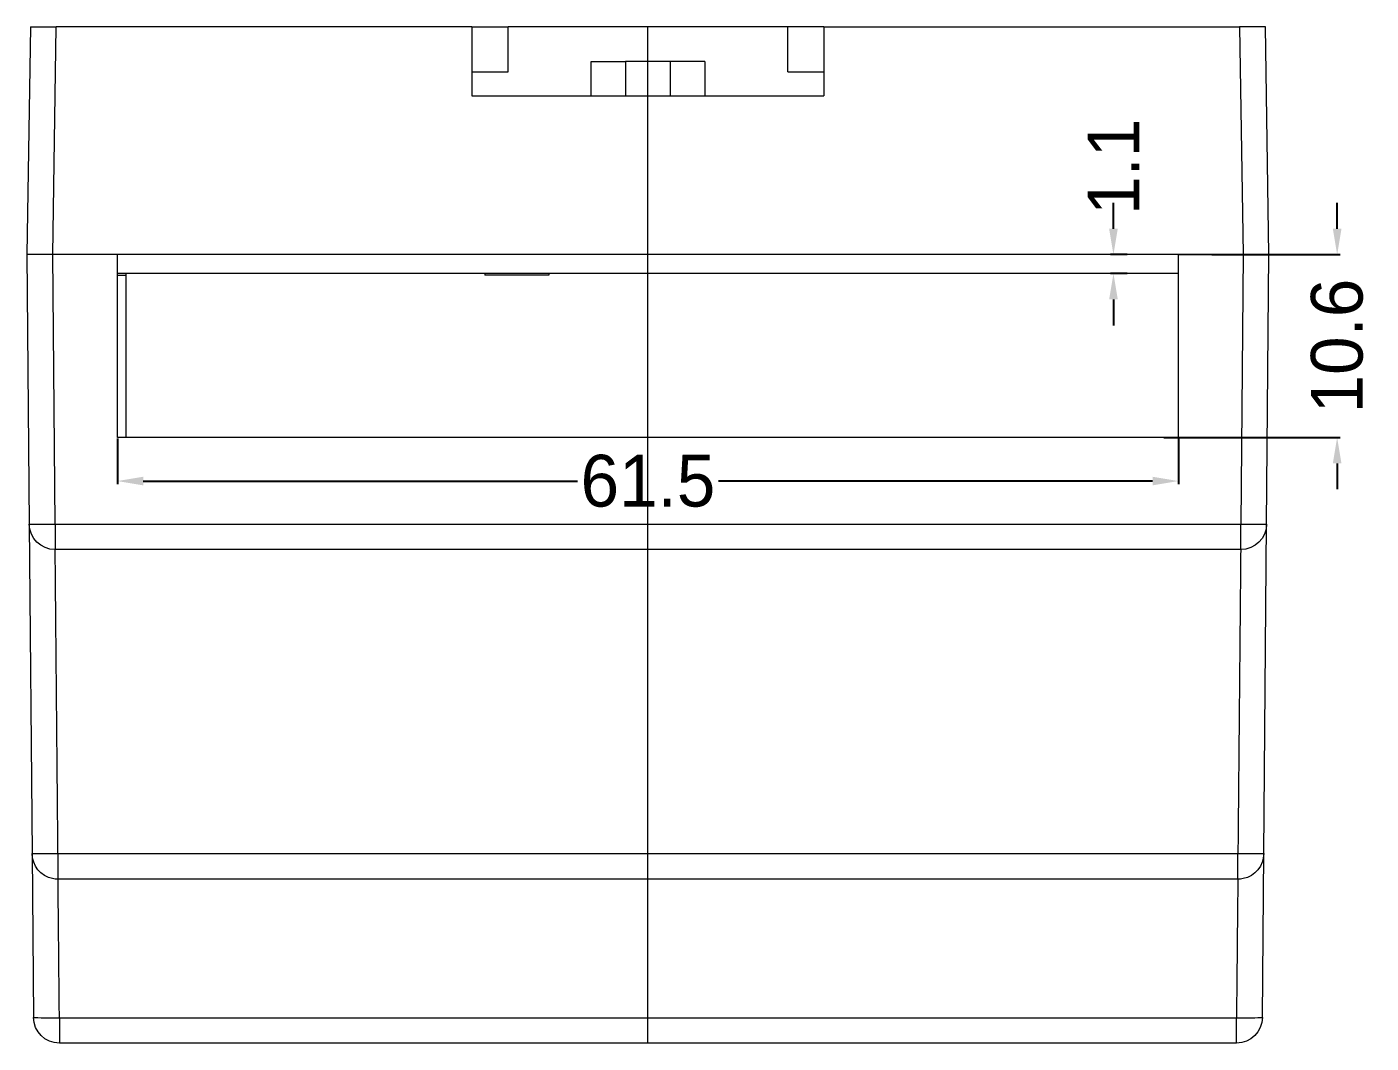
# Model space of a CAD drawing. Header units: millimetres. Extents: x 0 to 857, y 0 to 590.
# Drawn here: x 502.4 to 580.3, y 530.8 to 589.7 of the extents above; entities that cross this region are included whole.
import ezdxf
from ezdxf.lldxf.tags import DXFTag

# ---------------------------------------------------------------- set-up
doc = ezdxf.new("R2010")
doc.units = ezdxf.units.MM
doc.header["$MEASUREMENT"] = 0
doc.layers.get('0').update_dxf_attribs({"linetype": 'CONTINUOUS'})
doc.layers.get('Defpoints').update_dxf_attribs({"linetype": 'CONTINUOUS'})
doc.layers.add('13', color=7, linetype='CONTINUOUS')
doc.layers.add('3', color=7, linetype='CONTINUOUS')
tags = doc.linetypes.add('CENTER', pattern=[47.5, 22, -8.5, 8.5, -8.5]).pattern_tags.tags
tags[10:11] = [DXFTag(74, 4), DXFTag(75, 0), DXFTag(340, '0'), DXFTag(46, 0.0), DXFTag(50, 0.0), DXFTag(44, 0.0), DXFTag(45, 0.0)]
tags[8:9] = [DXFTag(74, 4), DXFTag(75, 0), DXFTag(340, '0'), DXFTag(46, 0.0), DXFTag(50, 0.0), DXFTag(44, 0.0), DXFTag(45, 0.0)]
tags[6:7] = [DXFTag(74, 4), DXFTag(75, 0), DXFTag(340, '0'), DXFTag(46, 0.0), DXFTag(50, 0.0), DXFTag(44, 0.0), DXFTag(45, 0.0)]
tags[4:5] = [DXFTag(74, 4), DXFTag(75, 0), DXFTag(340, '0'), DXFTag(46, 0.0), DXFTag(50, 0.0), DXFTag(44, 0.0), DXFTag(45, 0.0)]
doc.dimstyles.get("Standard").update_dxf_attribs({"dimtxt": 3, "dimasz": 1.5, "dimexe": 0.18, "dimexo": 0.0625, "dimgap": 0.09, "dimtad": 0, "dimdec": 1, "dimzin": 0, "dimdsep": 46, "dimtxsty": 'Standard', "dimcen": 0.09, "dimclrd": 3, "dimclre": 3, "dimclrt": 3, "dimadec": 0, "dimazin": 0, "dimtfac": 1, "dimtdec": 4, "dimtofl": 0, "dimtmove": 0, "dimatfit": 3, "dimfxl": 1, "dimtolj": 1, "dimtzin": 0, "dimarcsym": 0})

# ---------------------------------------------------------------- blocks, each defined once
blk = doc.blocks.new('*D38')
at = {"color": 3, "lineweight": -2}
for p, q in [((507.655, 565.848), (507.655, 563.207)), ((569.155, 565.848), (569.155, 563.207)), ((509.155, 563.387), (534.315, 563.387)), ((567.655, 563.387), (542.495, 563.387))]:
    blk.add_line(p, q, dxfattribs=at)
at = {"color": 3, "lineweight": 18}
for points in [[(509.155, 563.637), (509.155, 563.137), (507.655, 563.387)], [(567.655, 563.637), (567.655, 563.137), (569.155, 563.387)]]:
    blk.add_solid(points, dxfattribs=at)
at = {"layer": 'Defpoints', "color": 0, "lineweight": 18}
for p in [(507.655, 565.911), (569.155, 565.911), (569.155, 563.387)]:
    blk.add_point(p, dxfattribs=at)
at = {"color": 3, "lineweight": 18, "insert": (538.405, 563.387), "char_height": 3, "attachment_point": 5}
blk.add_mtext('\\A1;61.5', dxfattribs=at)
blk = doc.blocks.new('*D39')
at = {"color": 3, "lineweight": -2}
for p, q in [((578.356, 578.011), (578.356, 579.511)), ((571.093, 576.511), (578.536, 576.511)), ((568.319, 565.911), (578.536, 565.911)), ((578.356, 564.411), (578.356, 562.911))]:
    blk.add_line(p, q, dxfattribs=at)
at = {"color": 3, "lineweight": 18}
for points in [[(578.106, 578.011), (578.606, 578.011), (578.356, 576.511)], [(578.106, 564.411), (578.606, 564.411), (578.356, 565.911)]]:
    blk.add_solid(points, dxfattribs=at)
at = {"layer": 'Defpoints', "color": 0, "lineweight": 18}
for p in [(571.031, 576.511), (578.356, 576.511), (568.257, 565.911)]:
    blk.add_point(p, dxfattribs=at)
at = {"color": 3, "lineweight": 18, "insert": (578.356, 571.211), "char_height": 3, "attachment_point": 5, "rotation": 90}
blk.add_mtext('\\A1;10.6', dxfattribs=at)
blk = doc.blocks.new('*D40')
at = {"color": 3, "lineweight": -2}
for p, q in [((565.39, 578.011), (565.39, 579.511)), ((566.189, 576.511), (565.21, 576.511)), ((566.189, 575.411), (565.21, 575.411)), ((565.39, 573.911), (565.39, 572.411))]:
    blk.add_line(p, q, dxfattribs=at)
at = {"color": 3, "lineweight": 18}
for points in [[(565.14, 578.011), (565.64, 578.011), (565.39, 576.511)], [(565.14, 573.911), (565.64, 573.911), (565.39, 575.411)]]:
    blk.add_solid(points, dxfattribs=at)
at = {"layer": 'Defpoints', "color": 0, "lineweight": 18}
for p in [(565.39, 576.511), (566.251, 576.511), (566.251, 575.411)]:
    blk.add_point(p, dxfattribs=at)
at = {"color": 3, "lineweight": 18, "insert": (565.39, 581.601), "char_height": 3, "attachment_point": 5, "rotation": 90}
blk.add_mtext('\\A1;1.1', dxfattribs=at)

msp = doc.modelspace()

# ---------------------------------------------------------------- linework, layer by layer
at = {"layer": '13', "color": 7, "linetype": 'Continuous', "lineweight": 18}
for p, q in [((502.608, 589.711), (502.405, 576.511)), ((502.608, 589.711), (504.108, 589.711)), ((521.405, 589.711), (504.108, 589.711)), ((528.205, 589.711), (521.405, 589.711)), ((528.205, 589.711), (528.205, 585.711)), ((528.205, 589.711), (530.305, 589.711)), ((530.305, 587.111), (530.305, 589.711)), ((546.505, 589.711), (530.306, 589.711)), ((546.505, 587.111), (546.505, 589.711)), ((548.605, 589.711), (546.505, 589.711)), ((548.605, 589.711), (548.605, 585.711)), ((548.605, 589.711), (555.405, 589.711)), ((555.405, 589.711), (572.703, 589.711)), ((574.202, 589.711), (572.703, 589.711)), ((574.405, 576.511), (574.202, 589.711)), ((535.105, 585.711), (535.105, 587.711)), ((535.105, 587.711), (537.105, 587.711)), ((539.705, 587.711), (537.105, 587.711)), ((541.705, 587.711), (539.705, 587.711)), ((541.705, 587.711), (541.705, 585.711)), ((528.205, 587.111), (530.305, 587.111)), ((546.505, 587.111), (548.605, 587.111)), ((528.205, 585.711), (548.605, 585.711)), ((503.905, 576.511), (502.405, 576.511)), ((572.906, 576.511), (503.905, 576.511)), ((572.906, 576.511), (574.405, 576.511)), ((569.155, 575.411), (507.656, 575.411))]:
    msp.add_line(p, q, dxfattribs=at)
at = {"layer": '13', "color": 7, "linetype": 'Continuous', "lineweight": 13}
for p, q in [((503.905, 576.511), (504.108, 589.711)), ((572.703, 589.711), (572.906, 576.511)), ((537.105, 587.711), (537.105, 585.711)), ((539.705, 585.711), (539.705, 587.711))]:
    msp.add_line(p, q, dxfattribs=at)
at = {"layer": '3', "color": 1, "linetype": 'CENTER', "lineweight": 18, "ltscale": 0.2356}
msp.add_line((538.405, 530.811), (538.405, 589.711), dxfattribs=at)
at = {"layer": '3', "color": 7, "linetype": 'Continuous', "lineweight": 18}
for p, q in [((502.405, 576.511), (502.542, 560.898)), ((503.905, 576.511), (502.405, 576.511)), ((507.655, 576.511), (503.905, 576.511)), ((507.655, 565.911), (507.655, 576.511)), ((569.155, 565.911), (569.155, 576.511)), ((569.155, 576.511), (572.906, 576.511)), ((572.906, 576.511), (574.405, 576.511)), ((574.269, 560.898), (574.405, 576.511)), ((508.155, 575.311), (508.155, 575.411)), ((528.955, 575.411), (528.955, 575.311)), ((530.755, 575.311), (528.955, 575.311)), ((532.655, 575.411), (532.655, 575.311)), ((569.155, 565.911), (507.655, 565.911)), ((502.542, 560.898), (502.708, 541.798)), ((574.102, 541.798), (574.269, 560.898)), ((572.768, 559.411), (504.043, 559.411)), ((502.708, 541.798), (502.791, 532.298)), ((574.02, 532.298), (574.102, 541.798)), ((572.602, 540.311), (504.209, 540.311)), ((572.523, 530.811), (504.288, 530.811))]:
    msp.add_line(p, q, dxfattribs=at)
at = {"layer": '3', "color": 7, "linetype": 'Continuous', "lineweight": 13}
for p, q in [((504.042, 560.884), (503.905, 576.511)), ((572.906, 576.511), (572.769, 560.884)), ((504.042, 560.884), (572.769, 560.884)), ((504.042, 560.884), (504.042, 559.411)), ((572.769, 559.411), (572.769, 560.884)), ((504.208, 541.798), (572.603, 541.798)), ((504.208, 541.798), (504.208, 540.311)), ((572.603, 540.311), (572.603, 541.798)), ((504.291, 532.284), (572.52, 532.284)), ((504.291, 532.284), (504.291, 530.811)), ((572.52, 530.811), (572.52, 532.284))]:
    msp.add_line(p, q, dxfattribs=at)
at = {"layer": '3', "color": 7, "linetype": 'Continuous', "lineweight": 18}
for points in [[(507.655, 575.311), (507.665, 575.311), (507.675, 575.311), (507.685, 575.311), (507.695, 575.311), (507.705, 575.311), (507.715, 575.311), (507.725, 575.311), (507.735, 575.311), (507.745, 575.311), (507.755, 575.311), (507.765, 575.311), (507.775, 575.311), (507.785, 575.311), (507.795, 575.311), (507.805, 575.311), (507.815, 575.311), (507.825, 575.311), (507.835, 575.311), (507.845, 575.311), (507.855, 575.311), (507.865, 575.311), (507.875, 575.311), (507.885, 575.311), (507.895, 575.311), (507.905, 575.311), (507.915, 575.311), (507.925, 575.311), (507.935, 575.311), (507.945, 575.311), (507.955, 575.311), (507.965, 575.311), (507.975, 575.311), (507.985, 575.311), (507.995, 575.311), (508.005, 575.311), (508.015, 575.311), (508.025, 575.311), (508.035, 575.311), (508.045, 575.311), (508.055, 575.311), (508.065, 575.311), (508.075, 575.311), (508.085, 575.311), (508.095, 575.311), (508.105, 575.311), (508.115, 575.311), (508.125, 575.311), (508.135, 575.311), (508.145, 575.311), (508.155, 575.311)], [(508.155, 565.911), (508.155, 566.099), (508.155, 566.287), (508.155, 566.475), (508.155, 566.663), (508.155, 566.851), (508.155, 567.039), (508.155, 567.227), (508.155, 567.415), (508.155, 567.603), (508.155, 567.791), (508.155, 567.979), (508.155, 568.167), (508.155, 568.355), (508.155, 568.543), (508.155, 568.731), (508.155, 568.919), (508.155, 569.107), (508.155, 569.295), (508.155, 569.483), (508.155, 569.671), (508.155, 569.859), (508.155, 570.047), (508.155, 570.235), (508.155, 570.423), (508.155, 570.611), (508.155, 570.799), (508.155, 570.987), (508.155, 571.175), (508.155, 571.363), (508.155, 571.551), (508.155, 571.739), (508.155, 571.927), (508.155, 572.115), (508.155, 572.303), (508.155, 572.491), (508.155, 572.679), (508.155, 572.867), (508.155, 573.055), (508.155, 573.243), (508.155, 573.431), (508.155, 573.619), (508.155, 573.807), (508.155, 573.995), (508.155, 574.183), (508.155, 574.371), (508.155, 574.559), (508.155, 574.747), (508.155, 574.935), (508.155, 575.123), (508.155, 575.311)], [(532.655, 575.311), (532.617, 575.311), (532.579, 575.311), (532.541, 575.311), (532.503, 575.311), (532.465, 575.311), (532.427, 575.311), (532.389, 575.311), (532.351, 575.311), (532.313, 575.311), (532.275, 575.311), (532.237, 575.311), (532.199, 575.311), (532.161, 575.311), (532.123, 575.311), (532.085, 575.311), (532.047, 575.311), (532.009, 575.311), (531.971, 575.311), (531.933, 575.311), (531.895, 575.311), (531.857, 575.311), (531.819, 575.311), (531.781, 575.311), (531.743, 575.311), (531.705, 575.311), (531.667, 575.311), (531.629, 575.311), (531.591, 575.311), (531.553, 575.311), (531.515, 575.311), (531.477, 575.311), (531.439, 575.311), (531.401, 575.311), (531.363, 575.311), (531.325, 575.311), (531.287, 575.311), (531.249, 575.311), (531.211, 575.311), (531.173, 575.311), (531.135, 575.311), (531.097, 575.311), (531.059, 575.311), (531.021, 575.311), (530.983, 575.311), (530.945, 575.311), (530.907, 575.311), (530.869, 575.311), (530.831, 575.311), (530.793, 575.311), (530.755, 575.311)], [(504.208, 541.798), (504.205, 542.15), (504.202, 542.502), (504.198, 542.854), (504.195, 543.207), (504.192, 543.559), (504.189, 543.911), (504.185, 544.263), (504.182, 544.616), (504.179, 544.968), (504.176, 545.32), (504.172, 545.672), (504.169, 546.025), (504.166, 546.377), (504.163, 546.729), (504.159, 547.082), (504.156, 547.434), (504.153, 547.786), (504.149, 548.138), (504.146, 548.491), (504.143, 548.843), (504.14, 549.195), (504.136, 549.547), (504.133, 549.9), (504.13, 550.252), (504.127, 550.604), (504.123, 550.956), (504.12, 551.309), (504.117, 551.661), (504.113, 552.013), (504.11, 552.365), (504.107, 552.718), (504.104, 553.07), (504.1, 553.422), (504.097, 553.774), (504.094, 554.127), (504.091, 554.479), (504.087, 554.831), (504.084, 555.184), (504.081, 555.536), (504.078, 555.888), (504.074, 556.24), (504.071, 556.593), (504.068, 556.945), (504.064, 557.297), (504.061, 557.649), (504.058, 558.002), (504.055, 558.354), (504.051, 558.706), (504.048, 559.058), (504.045, 559.411)], [(572.766, 559.411), (572.763, 559.058), (572.759, 558.706), (572.756, 558.354), (572.753, 558.002), (572.75, 557.649), (572.746, 557.297), (572.743, 556.945), (572.74, 556.593), (572.737, 556.24), (572.733, 555.888), (572.73, 555.536), (572.727, 555.184), (572.724, 554.831), (572.72, 554.479), (572.717, 554.127), (572.714, 553.774), (572.71, 553.422), (572.707, 553.07), (572.704, 552.718), (572.701, 552.365), (572.697, 552.013), (572.694, 551.661), (572.691, 551.309), (572.688, 550.956), (572.684, 550.604), (572.681, 550.252), (572.678, 549.9), (572.674, 549.547), (572.671, 549.195), (572.668, 548.843), (572.665, 548.491), (572.661, 548.138), (572.658, 547.786), (572.655, 547.434), (572.652, 547.082), (572.648, 546.729), (572.645, 546.377), (572.642, 546.025), (572.638, 545.672), (572.635, 545.32), (572.632, 544.968), (572.629, 544.616), (572.625, 544.263), (572.622, 543.911), (572.619, 543.559), (572.616, 543.207), (572.612, 542.854), (572.609, 542.502), (572.606, 542.15), (572.603, 541.798)], [(504.291, 532.284), (504.29, 532.445), (504.288, 532.606), (504.286, 532.766), (504.285, 532.927), (504.283, 533.087), (504.282, 533.248), (504.28, 533.408), (504.278, 533.569), (504.277, 533.729), (504.275, 533.89), (504.274, 534.05), (504.272, 534.211), (504.271, 534.371), (504.269, 534.532), (504.267, 534.692), (504.266, 534.853), (504.264, 535.013), (504.263, 535.174), (504.261, 535.334), (504.259, 535.495), (504.258, 535.655), (504.256, 535.816), (504.255, 535.977), (504.253, 536.137), (504.251, 536.298), (504.25, 536.458), (504.248, 536.619), (504.247, 536.779), (504.245, 536.94), (504.244, 537.1), (504.242, 537.261), (504.24, 537.421), (504.239, 537.582), (504.237, 537.742), (504.236, 537.903), (504.234, 538.063), (504.232, 538.224), (504.231, 538.384), (504.229, 538.545), (504.228, 538.705), (504.226, 538.866), (504.224, 539.026), (504.223, 539.187), (504.221, 539.348), (504.22, 539.508), (504.218, 539.669), (504.216, 539.829), (504.215, 539.99), (504.213, 540.15), (504.212, 540.311)], [(572.599, 540.311), (572.598, 540.15), (572.596, 539.99), (572.594, 539.829), (572.593, 539.669), (572.591, 539.508), (572.59, 539.348), (572.588, 539.187), (572.586, 539.026), (572.585, 538.866), (572.583, 538.705), (572.582, 538.545), (572.58, 538.384), (572.578, 538.224), (572.577, 538.063), (572.575, 537.903), (572.574, 537.742), (572.572, 537.582), (572.57, 537.421), (572.569, 537.261), (572.567, 537.1), (572.566, 536.94), (572.564, 536.779), (572.563, 536.619), (572.561, 536.458), (572.559, 536.298), (572.558, 536.137), (572.556, 535.977), (572.555, 535.816), (572.553, 535.655), (572.551, 535.495), (572.55, 535.334), (572.548, 535.174), (572.547, 535.013), (572.545, 534.853), (572.543, 534.692), (572.542, 534.532), (572.54, 534.371), (572.539, 534.211), (572.537, 534.05), (572.536, 533.89), (572.534, 533.729), (572.532, 533.569), (572.531, 533.408), (572.529, 533.248), (572.528, 533.087), (572.526, 532.927), (572.524, 532.766), (572.523, 532.606), (572.521, 532.445), (572.52, 532.284)]]:
    msp.add_lwpolyline(points, dxfattribs=at)
at = {"layer": '3', "color": 7, "linetype": 'Continuous', "lineweight": 18, "extrusion": (0, -6.12323e-17, -1)}
for centre, start, end in [((-504.042, 560.911), 269.9502, 359.50001), ((-572.769, 560.911), 180.50007, 270.0498), ((-504.291, 532.311), 270.11044, 359.5), ((-572.52, 532.311), 180.5, 269.88956)]:
    msp.add_arc(centre, 1.5, start, end, dxfattribs=at)
at = {"layer": '3', "color": 7, "linetype": 'Continuous', "lineweight": 18, "extrusion": (0, 0, -1)}
for centre, start, end in [((-504.208, 541.811, 0), 281.89883, 359.50004), ((-572.602, 541.811, 0), 180.49996, 258.10129), ((-572.602, 541.811, 0), 258.10266, 270.02591)]:
    msp.add_arc(centre, 1.5, start, end, dxfattribs=at)
at = {"layer": '3', "color": 7, "linetype": 'Continuous', "lineweight": 18, "extrusion": (-6.01853e-36, -6.12323e-17, -1)}
msp.add_arc((-504.208, 541.811), 1.5, 269.96383, 281.89734, dxfattribs=at)
at = {"layer": '3', "color": 7, "linetype": 'Continuous', "lineweight": 13}
for centre, major_axis, ratio, start_param, end_param in [((504.042, 560.911), (-1.5, -0.013), 0.017452, 6.28318, 7.853829), ((572.769, 560.911), (-1.5, 0.013), 0.017452, 1.570949, 3.141594), ((504.208, 541.811), (-1.5, -0.013), 0.008726, 0.000001, 1.57072), ((572.603, 541.811), (-1.5, 0.013), 0.008726, 1.570872, 3.141591), ((504.291, 532.311), (-1.5, -0.013), 0.017452, 0, 1.570644), ((572.52, 532.311), (-1.5, 0.013), 0.017452, 1.570949, 3.141592)]:
    msp.add_ellipse(centre, major_axis=major_axis, ratio=ratio, start_param=start_param, end_param=end_param, dxfattribs=at)

# ---------------------------------------------------------------- dimensions: what is measured, and where the dimension line sits
at = {"lineweight": 18}
for base, p1, p2, picture, middle in [((565.390316936, 576.510674339), (566.251096783, 575.410674318), (566.251096783, 576.510674339), '*D40', (565.390316936, 581.600674339)), ((578.356, 576.511), (568.257, 565.911), (571.031, 576.511), '*D39', (578.356, 571.211)), ((569.155, 563.387), (507.655, 565.911), (569.155, 565.911), '*D38', (538.405, 563.387))]:
    dim = msp.add_linear_dim(base=base, p1=p1, p2=p2, dimstyle='Standard', dxfattribs=at)
    dim.commit()
    dim.dimension.update_dxf_attribs({"geometry": picture, "text_midpoint": middle, "dimtype": 160})

doc.saveas('drawing.dxf')
